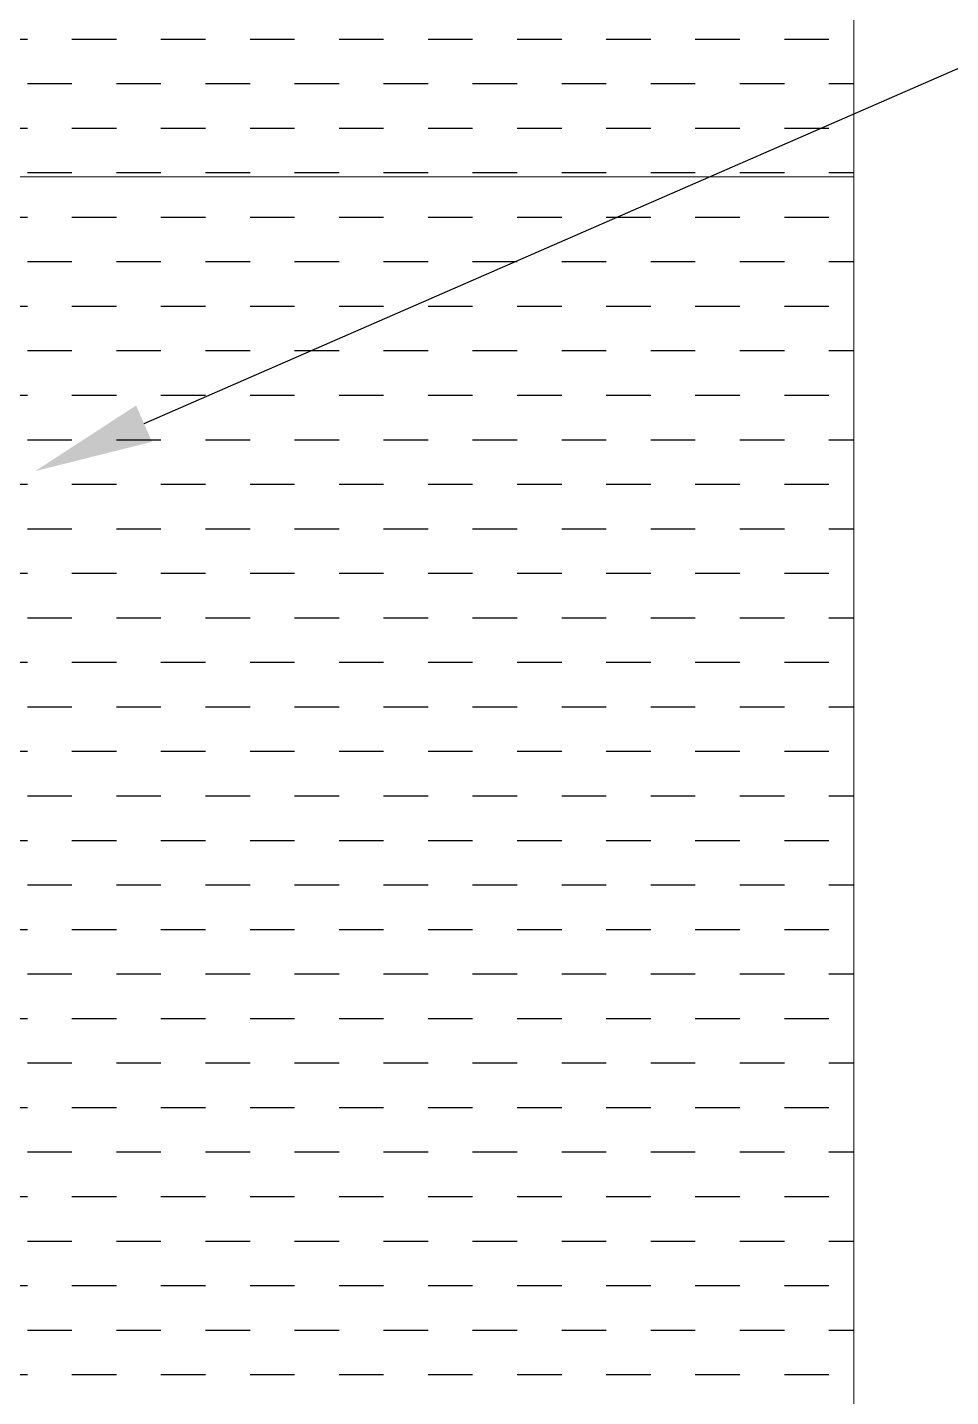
# Model space of a CAD drawing. Header units: millimetres. Extents: x 1522 to 2996, y -37 to 935.
# Drawn here: x 2343.5 to 2418.1, y 214.7 to 325.3 of the extents above; entities that cross this region are included whole.
import ezdxf

# ---------------------------------------------------------------- set-up
doc = ezdxf.new("R2010")
doc.units = ezdxf.units.MM
pattern_1 = [(0, (2388.1104, -134.014), (4.650459, 4.650459), [4.65046, -4.65046])]

# ---------------------------------------------------------------- blocks, each defined once
blk = doc.blocks.new('clampattachmentsideview')
at = {"linetype": 'Continuous'}
h = blk.add_hatch(dxfattribs=at)
h.set_pattern_fill('DASH', scale=37.203671, style=0)
h.set_pattern_definition(pattern_1)
h.paths.add_polyline_path([(3036.26, 326.49), (3036.26, 307.89), (3482.71, 307.89), (3482.71, 326.49)], flags=0)
h = blk.add_hatch(dxfattribs=at)
h.set_pattern_fill('DASH', scale=37.203671, style=0)
h.set_pattern_definition(pattern_1)
h.paths.add_polyline_path([(3482.71, 103.27), (3482.71, 307.89), (3036.26, 307.89), (3036.26, 103.27)], flags=0)
at = {"color": 7, "linetype": 'Continuous', "lineweight": 15}
for p, q in [((3482.71, 326.49), (3482.71, 307.89)), ((3036.26, 307.89), (3482.71, 307.89)), ((3482.71, 307.89), (3482.71, 103.27))]:
    blk.add_line(p, q, dxfattribs=at)

msp = doc.modelspace()

# ---------------------------------------------------------------- linework, layer by layer
at = {"linetype": 'ByBlock', "lineweight": -2}
msp.add_line((2352.944, 293.313), (2422.326, 323.59), dxfattribs=at)
at = {"lineweight": 15}
msp.add_solid([(2353.584, 291.846), (2344.146, 289.473), (2352.305, 294.779)], dxfattribs=at)

# ---------------------------------------------------------------- block references
at = {"xscale": 0.7734714251250002, "yscale": 0.7734714251250002, "zscale": 0.7734714251250002}
msp.add_blockref('clampattachmentsideview', (-283.486, 75.109), dxfattribs=at)

doc.saveas('drawing.dxf')
